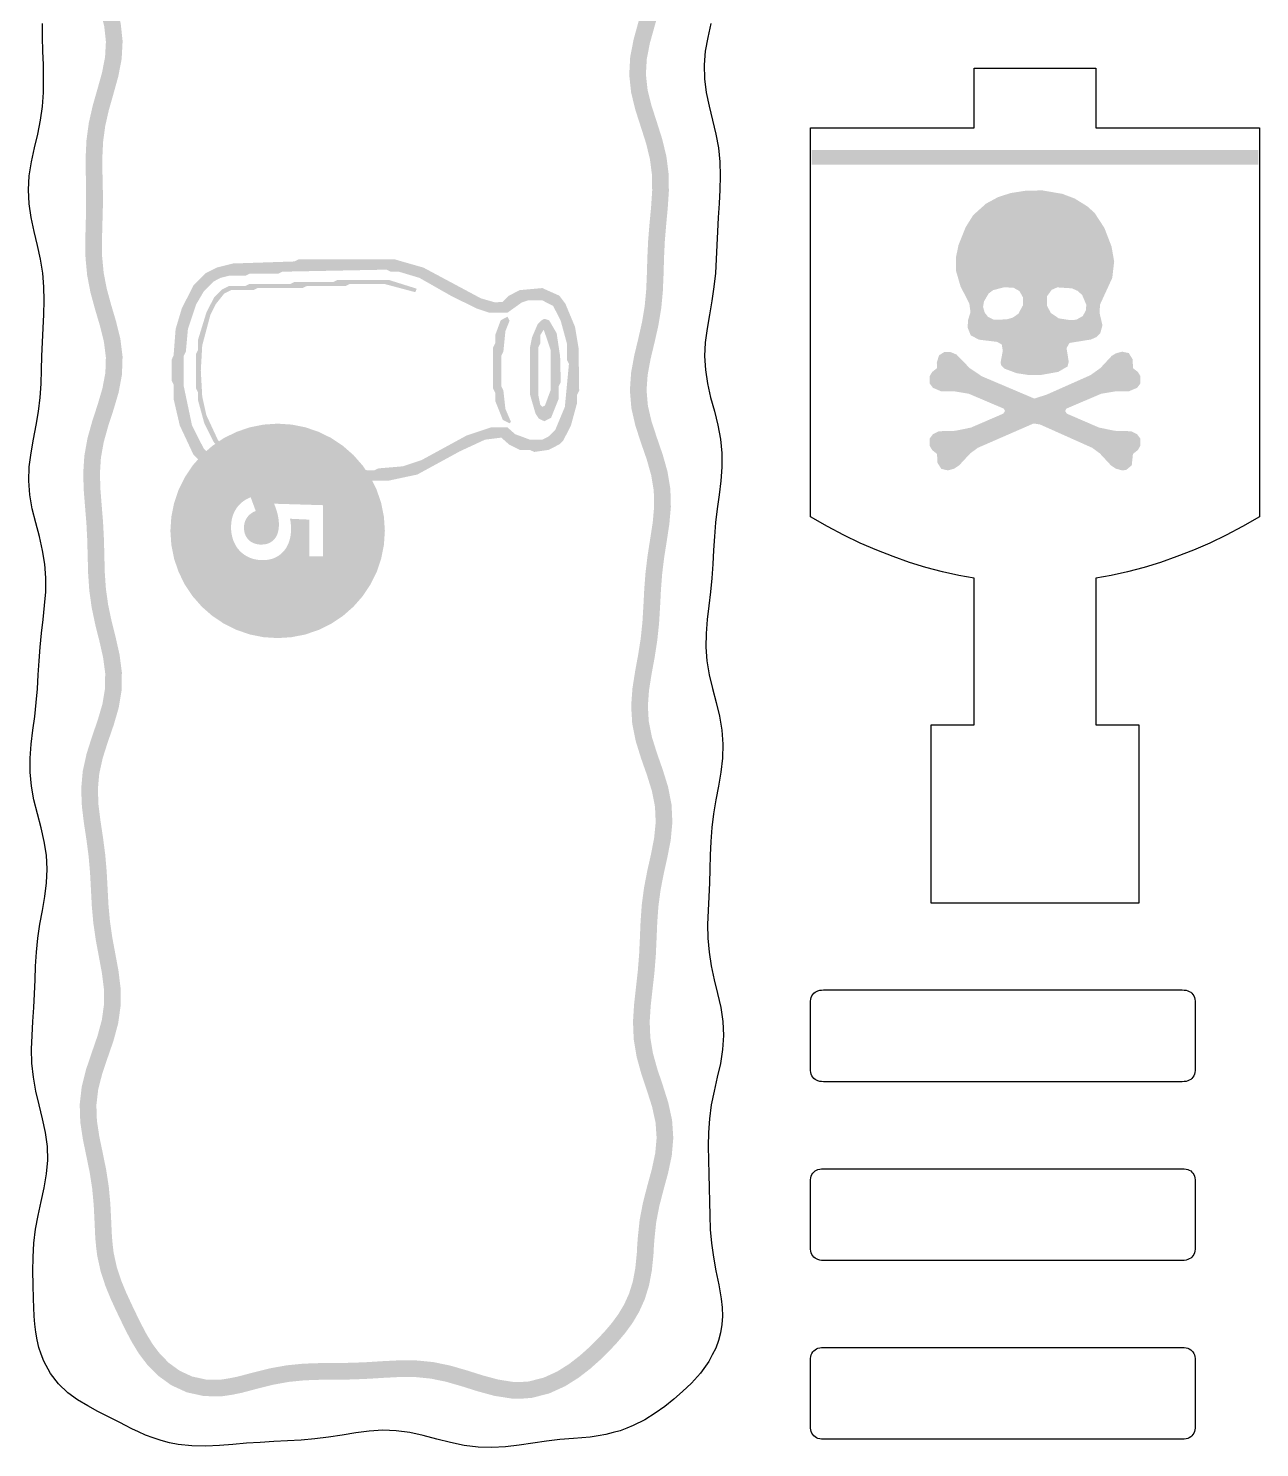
# Model space of a CAD drawing. Header units: millimetres. Extents: x 6 to 299, y 6 to 451.
# Drawn here: x 254.76 to 296.1, y 238.93 to 286.58 of the extents above; entities that cross this region are included whole.
import ezdxf

# ---------------------------------------------------------------- set-up
doc = ezdxf.new("R2010")
doc.units = ezdxf.units.MM
doc.layers.add('CUT', color=1, linetype='Continuous')
doc.layers.add('RASTER', color=7, linetype='Continuous')

msp = doc.modelspace()

# ---------------------------------------------------------------- hatches: boundary and pattern name
at = {"layer": 'RASTER'}
for points in [[(272.103, 329.957), (272.601, 329.849), (273.018, 329.656), (273.379, 329.394), (273.681, 329.087), (273.928, 328.757), (274.133, 328.42), (274.312, 328.081), (274.481, 327.738), (274.649, 327.386), (274.819, 327.016), (274.984, 326.616), (275.127, 326.178), (275.235, 325.689), (275.264, 325.435), (275.29, 325.167), (275.315, 324.615), (275.344, 324.051), (275.396, 323.479), (275.485, 322.906), (275.599, 322.341), (275.715, 321.79), (275.795, 321.256), (275.813, 320.735), (275.753, 320.217), (275.618, 319.688), (275.433, 319.141), (275.238, 318.575), (275.081, 317.991), (274.998, 317.396), (275.001, 316.801), (275.073, 316.219), (275.178, 315.653), (275.281, 315.101), (275.359, 314.556), (275.407, 314.011), (275.436, 313.458), (275.467, 312.895), (275.516, 312.327), (275.59, 311.761), (275.674, 311.204), (275.741, 310.661), (275.762, 310.133), (275.717, 309.611), (275.6, 309.084), (275.427, 308.541), (275.233, 307.98), (275.064, 307.4), (274.965, 306.805), (274.957, 306.205), (275.035, 305.615), (275.164, 305.042), (275.303, 304.486), (275.418, 303.942), (275.493, 303.404), (275.53, 302.862), (275.545, 302.31), (275.559, 301.749), (275.588, 301.184), (275.633, 300.622), (275.677, 300.071), (275.694, 299.533), (275.661, 299.005), (275.566, 298.476), (275.415, 297.937), (275.234, 297.381), (275.065, 296.806), (274.954, 296.213), (274.934, 295.611), (275.008, 295.015), (275.15, 294.436), (275.316, 293.874), (275.465, 293.33), (275.568, 292.795), (275.619, 292.263), (275.626, 291.722), (275.61, 291.17), (275.596, 290.608), (275.596, 290.044), (275.608, 289.485), (275.613, 288.936), (275.588, 288.399), (275.516, 287.866), (275.393, 287.327), (275.236, 286.776), (275.079, 286.207), (274.965, 285.619), (274.932, 285.019), (274.997, 284.42), (275.141, 283.835), (275.323, 283.268), (275.498, 282.72), (275.628, 282.187), (275.696, 281.66), (275.703, 281.13), (275.667, 280.587), (275.614, 280.031), (275.568, 279.467), (275.541, 278.902), (275.525, 278.343), (275.502, 277.795), (275.451, 277.254), (275.361, 276.714), (275.237, 276.166), (275.102, 275.603), (274.995, 275.022), (274.954, 274.427), (275.004, 273.828), (275.14, 273.238), (275.327, 272.666), (275.518, 272.114), (275.67, 271.579), (275.756, 271.056), (275.769, 270.534), (275.722, 270), (275.638, 269.452), (275.55, 268.89), (275.48, 268.321), (275.437, 267.754), (275.408, 267.194), (275.375, 266.644), (275.318, 266.099), (275.232, 265.552), (275.13, 264.994), (275.04, 264.421), (274.997, 263.833), (275.033, 263.237), (275.152, 262.646), (275.331, 262.07), (275.527, 261.512), (275.694, 260.974), (275.797, 260.451), (275.821, 259.934), (275.77, 259.409), (275.666, 258.868), (275.541, 258.311), (275.431, 257.741), (275.354, 257.167), (275.313, 256.596), (275.29, 256.035), (275.264, 255.483), (275.22, 254.934), (275.158, 254.381), (275.095, 253.816), (275.059, 253.237), (275.082, 252.648), (275.179, 252.058), (275.339, 251.478), (275.528, 250.916), (275.7, 250.373), (275.816, 249.847), (275.852, 249.332), (275.805, 248.814), (275.691, 248.28), (275.541, 247.728), (275.394, 247.16), (275.283, 246.582), (275.223, 246.012), (275.2, 245.724), (275.187, 245.456), (275.136, 244.955), (275.052, 244.506), (274.927, 244.103), (274.764, 243.743), (274.571, 243.419), (274.355, 243.123), (274.119, 242.845), (273.864, 242.572), (273.585, 242.297), (273.273, 242.018), (272.918, 241.742), (272.514, 241.487), (272.06, 241.28), (271.554, 241.152), (271.294, 241.135), (271.039, 241.137), (270.525, 241.218), (270.006, 241.359), (269.47, 241.528), (268.918, 241.687), (268.355, 241.803), (267.789, 241.859), (267.229, 241.863), (266.681, 241.836), (266.144, 241.802), (265.612, 241.78), (265.079, 241.773), (264.538, 241.769), (263.986, 241.75), (263.428, 241.694), (262.869, 241.593), (262.32, 241.457), (261.782, 241.314), (261.509, 241.259), (261.24, 241.217), (260.723, 241.217), (260.255, 241.32), (259.838, 241.513), (259.477, 241.775), (259.175, 242.082), (258.927, 242.411), (258.722, 242.749), (258.544, 243.088), (258.375, 243.431), (258.207, 243.782), (258.036, 244.153), (257.872, 244.553), (257.728, 244.991), (257.621, 245.48), (257.592, 245.734), (257.566, 246.002), (257.54, 246.554), (257.512, 247.118), (257.459, 247.69), (257.371, 248.263), (257.256, 248.828), (257.141, 249.379), (257.06, 249.913), (257.043, 250.433), (257.103, 250.952), (257.238, 251.481), (257.423, 252.028), (257.618, 252.594), (257.775, 253.178), (257.858, 253.773), (257.855, 254.367), (257.783, 254.95), (257.678, 255.516), (257.575, 256.068), (257.497, 256.613), (257.448, 257.158), (257.419, 257.711), (257.389, 258.273), (257.34, 258.842), (257.266, 259.408), (257.182, 259.965), (257.114, 260.508), (257.093, 261.036), (257.139, 261.558), (257.256, 262.085), (257.429, 262.628), (257.623, 263.189), (257.792, 263.769), (257.891, 264.364), (257.898, 264.964), (257.821, 265.554), (257.692, 266.127), (257.553, 266.683), (257.438, 267.227), (257.363, 267.765), (257.325, 268.307), (257.311, 268.859), (257.297, 269.42), (257.268, 269.985), (257.223, 270.547), (257.179, 271.098), (257.162, 271.636), (257.195, 272.164), (257.29, 272.693), (257.441, 273.232), (257.622, 273.788), (257.791, 274.363), (257.902, 274.956), (257.922, 275.557), (257.848, 276.154), (257.706, 276.733), (257.54, 277.295), (257.391, 277.839), (257.288, 278.373), (257.237, 278.906), (257.23, 279.447), (257.245, 279.999), (257.26, 280.561), (257.26, 281.125), (257.248, 281.684), (257.243, 282.233), (257.268, 282.77), (257.34, 283.303), (257.462, 283.842), (257.619, 284.393), (257.777, 284.962), (257.891, 285.55), (257.924, 286.15), (257.859, 286.749), (257.715, 287.334), (257.533, 287.901), (257.358, 288.449), (257.228, 288.982), (257.16, 289.509), (257.153, 290.039), (257.189, 290.582), (257.242, 291.138), (257.288, 291.702), (257.315, 292.267), (257.331, 292.826), (257.354, 293.374), (257.405, 293.915), (257.495, 294.455), (257.619, 295.003), (257.754, 295.566), (257.861, 296.147), (257.902, 296.742), (257.851, 297.341), (257.716, 297.931), (257.529, 298.503), (257.338, 299.055), (257.186, 299.59), (257.1, 300.113), (257.086, 300.635), (257.134, 301.168), (257.218, 301.717), (257.306, 302.279), (257.376, 302.848), (257.419, 303.415), (257.447, 303.975), (257.481, 304.525), (257.538, 305.07), (257.624, 305.617), (257.726, 306.175), (257.816, 306.748), (257.858, 307.336), (257.823, 307.931), (257.704, 308.523), (257.525, 309.099), (257.329, 309.657), (257.162, 310.195), (257.059, 310.718), (257.035, 311.235), (257.086, 311.76), (257.19, 312.3), (257.314, 312.858), (257.425, 313.428), (257.501, 314.002), (257.543, 314.573), (257.565, 315.134), (257.591, 315.686), (257.635, 316.235), (257.698, 316.788), (257.761, 317.353), (257.797, 317.932), (257.774, 318.521), (257.677, 319.111), (257.516, 319.69), (257.328, 320.253), (257.155, 320.796), (257.04, 321.322), (257.004, 321.837), (257.05, 322.355), (257.165, 322.889), (257.315, 323.441), (257.462, 324.009), (257.573, 324.587), (257.633, 325.157), (257.655, 325.445), (257.669, 325.713), (257.72, 326.214), (257.804, 326.663), (257.929, 327.066), (258.092, 327.426), (258.285, 327.75), (258.501, 328.045), (258.737, 328.324), (258.991, 328.597), (259.271, 328.872), (259.583, 329.151), (259.938, 329.427), (260.342, 329.682), (260.82, 329.899), (260.588, 330.409), (260.077, 330.176), (259.617, 329.886), (259.225, 329.582), (258.888, 329.281), (258.59, 328.988), (258.318, 328.696), (258.06, 328.392), (257.817, 328.058), (257.594, 327.684), (257.405, 327.263), (257.26, 326.797), (257.165, 326.294), (257.11, 325.76), (257.096, 325.481), (257.075, 325.211), (257.018, 324.669), (256.915, 324.132), (256.773, 323.585), (256.62, 323.021), (256.496, 322.439), (256.443, 321.842), (256.485, 321.242), (256.614, 320.651), (256.795, 320.079), (256.981, 319.526), (257.129, 318.99), (257.216, 318.464), (257.236, 317.938), (257.203, 317.402), (257.141, 316.851), (257.078, 316.289), (257.032, 315.722), (257.006, 315.158), (256.983, 314.604), (256.944, 314.059), (256.872, 313.518), (256.766, 312.972), (256.641, 312.414), (256.531, 311.84), (256.475, 311.249), (256.503, 310.65), (256.619, 310.058), (256.797, 309.481), (256.993, 308.923), (257.161, 308.383), (257.267, 307.859), (257.298, 307.339), (257.26, 306.812), (257.173, 306.269), (257.071, 305.711), (256.983, 305.143), (256.923, 304.572), (256.888, 304.007), (256.86, 303.451), (256.818, 302.903), (256.751, 302.356), (256.664, 301.803), (256.578, 301.236), (256.526, 300.653), (256.542, 300.06), (256.639, 299.467), (256.804, 298.887), (256.998, 298.324), (257.176, 297.78), (257.298, 297.254), (257.341, 296.738), (257.305, 296.217), (257.206, 295.683), (257.073, 295.13), (256.945, 294.563), (256.849, 293.987), (256.795, 293.412), (256.771, 292.845), (256.755, 292.288), (256.729, 291.738), (256.684, 291.187), (256.631, 290.627), (256.593, 290.054), (256.601, 289.469), (256.677, 288.88), (256.819, 288.298), (256.999, 287.73), (257.176, 287.181), (257.307, 286.651), (257.363, 286.135), (257.335, 285.619), (257.232, 285.091), (257.08, 284.545), (256.919, 283.981), (256.788, 283.403), (256.71, 282.821), (256.682, 282.243), (256.688, 281.676), (256.699, 281.119), (256.699, 280.568), (256.685, 280.014), (256.67, 279.451), (256.678, 278.876), (256.733, 278.293), (256.845, 277.712), (257.001, 277.141), (257.165, 276.587), (257.297, 276.051), (257.362, 275.532), (257.345, 275.018), (257.246, 274.495), (257.087, 273.954), (256.905, 273.395), (256.744, 272.818), (256.639, 272.232), (256.601, 271.645), (256.619, 271.067), (256.664, 270.502), (256.709, 269.949), (256.737, 269.398), (256.751, 268.844), (256.766, 268.28), (256.805, 267.707), (256.886, 267.13), (257.007, 266.557), (257.147, 265.998), (257.269, 265.456), (257.339, 264.93), (257.333, 264.414), (257.245, 263.894), (257.089, 263.359), (256.897, 262.804), (256.715, 262.231), (256.585, 261.643), (256.533, 261.049), (256.556, 260.462), (256.626, 259.889), (256.711, 259.33), (256.783, 258.781), (256.83, 258.234), (256.86, 257.681), (256.889, 257.118), (256.94, 256.548), (257.022, 255.977), (257.127, 255.414), (257.229, 254.864), (257.296, 254.331), (257.299, 253.81), (257.226, 253.29), (257.082, 252.758), (256.893, 252.209), (256.7, 251.64), (256.552, 251.054), (256.483, 250.457), (256.502, 249.862), (256.59, 249.28), (256.707, 248.715), (256.82, 248.165), (256.903, 247.622), (256.953, 247.079), (256.981, 246.527), (257.006, 245.966), (257.034, 245.674), (257.07, 245.378), (257.187, 244.844), (257.346, 244.36), (257.522, 243.93), (257.699, 243.545), (257.871, 243.186), (258.044, 242.833), (258.235, 242.472), (258.464, 242.096), (258.751, 241.715), (259.112, 241.349), (259.556, 241.028), (260.078, 240.788), (260.663, 240.66), (261.269, 240.657), (261.606, 240.707), (261.915, 240.77), (262.459, 240.914), (262.987, 241.045), (263.506, 241.139), (264.024, 241.191), (264.549, 241.209), (265.085, 241.212), (265.628, 241.22), (266.173, 241.243), (266.713, 241.276), (267.242, 241.303), (267.759, 241.3), (268.27, 241.249), (268.784, 241.143), (269.308, 240.992), (269.849, 240.821), (270.407, 240.67), (270.98, 240.58), (271.311, 240.575), (271.657, 240.601), (272.244, 240.75), (272.779, 240.993), (273.239, 241.283), (273.631, 241.587), (273.968, 241.888), (274.266, 242.181), (274.538, 242.473), (274.795, 242.777), (275.039, 243.111), (275.261, 243.485), (275.451, 243.906), (275.596, 244.372), (275.691, 244.875), (275.746, 245.409), (275.76, 245.688), (275.781, 245.958), (275.838, 246.5), (275.941, 247.037), (276.083, 247.584), (276.236, 248.148), (276.36, 248.73), (276.412, 249.327), (276.371, 249.927), (276.242, 250.517), (276.061, 251.09), (275.875, 251.643), (275.726, 252.179), (275.64, 252.704), (275.619, 253.231), (275.653, 253.767), (275.715, 254.318), (275.778, 254.88), (275.824, 255.447), (275.85, 256.01), (275.873, 256.565), (275.912, 257.11), (275.984, 257.651), (276.09, 258.197), (276.214, 258.755), (276.325, 259.329), (276.381, 259.92), (276.353, 260.519), (276.237, 261.111), (276.059, 261.688), (275.863, 262.246), (275.694, 262.785), (275.588, 263.31), (275.558, 263.83), (275.596, 264.357), (275.682, 264.9), (275.785, 265.458), (275.873, 266.026), (275.933, 266.597), (275.968, 267.162), (275.996, 267.718), (276.038, 268.266), (276.105, 268.813), (276.192, 269.366), (276.278, 269.933), (276.33, 270.516), (276.314, 271.109), (276.217, 271.702), (276.052, 272.282), (275.858, 272.845), (275.68, 273.389), (275.558, 273.915), (275.514, 274.431), (275.551, 274.951), (275.65, 275.486), (275.783, 276.039), (275.911, 276.606), (276.007, 277.182), (276.061, 277.757), (276.085, 278.324), (276.101, 278.881), (276.127, 279.431), (276.172, 279.982), (276.225, 280.542), (276.263, 281.115), (276.254, 281.7), (276.179, 282.289), (276.037, 282.871), (275.857, 283.439), (275.68, 283.988), (275.548, 284.518), (275.492, 285.034), (275.521, 285.55), (275.624, 286.078), (275.776, 286.624), (275.936, 287.188), (276.067, 287.766), (276.146, 288.348), (276.173, 288.926), (276.168, 289.493), (276.157, 290.05), (276.156, 290.601), (276.171, 291.155), (276.186, 291.718), (276.178, 292.293), (276.123, 292.875), (276.01, 293.457), (275.855, 294.028), (275.691, 294.582), (275.559, 295.118), (275.493, 295.637), (275.511, 296.151), (275.61, 296.674), (275.769, 297.215), (275.951, 297.774), (276.112, 298.35), (276.217, 298.937), (276.254, 299.524), (276.236, 300.102), (276.192, 300.667), (276.147, 301.22), (276.119, 301.77), (276.105, 302.325), (276.09, 302.889), (276.051, 303.462), (275.97, 304.039), (275.849, 304.612), (275.709, 305.171), (275.586, 305.713), (275.517, 306.239), (275.523, 306.755), (275.61, 307.275), (275.767, 307.81), (275.959, 308.365), (276.141, 308.938), (276.271, 309.526), (276.323, 310.119), (276.3, 310.707), (276.229, 311.28), (276.145, 311.839), (276.073, 312.388), (276.026, 312.935), (275.996, 313.488), (275.966, 314.05), (275.916, 314.621), (275.834, 315.192), (275.729, 315.755), (275.626, 316.305), (275.56, 316.838), (275.557, 317.359), (275.63, 317.879), (275.774, 318.411), (275.963, 318.96), (276.156, 319.529), (276.304, 320.115), (276.373, 320.712), (276.353, 321.307), (276.266, 321.889), (276.148, 322.454), (276.036, 323.004), (275.953, 323.547), (275.903, 324.09), (275.875, 324.642), (275.85, 325.202), (275.821, 325.495), (275.786, 325.791), (275.668, 326.325), (275.51, 326.809), (275.334, 327.239), (275.157, 327.624), (274.985, 327.983), (274.811, 328.335), (274.621, 328.697), (274.392, 329.073), (274.105, 329.454), (273.743, 329.82), (273.3, 330.14), (272.778, 330.381), (272.223, 330.504)], [(281.056, 282.5), (296.056, 282.5), (296.056, 282), (281.056, 282)]]:
    msp.add_hatch(color=7, dxfattribs=at).paths.add_polyline_path(points)
h = msp.add_hatch(color=7, dxfattribs=at)
h.paths.add_polyline_path([(288.246, 281.13), (288.802, 281.14), (289.474, 281.024), (289.885, 280.869), (290.31, 280.606), (290.556, 280.385), (290.886, 279.878), (291.125, 279.255), (291.213, 278.753), (291.149, 278.202), (290.739, 277.309), (290.721, 277.031), (290.82, 276.612), (290.746, 276.342), (290.623, 276.219), (290.436, 276.135), (289.715, 276.019), (289.614, 275.849), (289.688, 275.382), (289.646, 275.227), (289.333, 275.047), (288.728, 274.939), (288.359, 274.939), (287.933, 275.005), (287.522, 275.16), (287.424, 275.259), (287.399, 275.357), (287.473, 275.751), (287.441, 275.965), (287.284, 276.054), (286.671, 276.13), (286.398, 276.275), (286.292, 276.538), (286.309, 276.792), (286.39, 277.055), (286.351, 277.336), (286.053, 277.924), (285.898, 278.458), (285.898, 278.876), (285.987, 279.304), (286.226, 279.902), (286.481, 280.311), (286.91, 280.695), (287.308, 280.911), (287.734, 281.051)])
h.paths.add_polyline_path([(287.505, 277.884), (287.153, 277.793), (286.998, 277.678), (286.843, 277.414), (286.811, 277.23), (286.865, 277.038), (286.974, 276.9), (287.168, 276.799), (287.596, 276.809), (287.808, 276.868), (287.997, 276.999), (288.152, 277.286), (288.147, 277.557), (288.032, 277.761), (287.827, 277.877)], flags=0)
h.paths.add_polyline_path([(289.301, 277.884), (289.114, 277.801), (288.959, 277.587), (288.959, 277.262), (289.09, 277.023), (289.353, 276.844), (289.737, 276.785), (289.944, 276.799), (290.163, 276.925), (290.264, 277.119), (290.278, 277.301), (290.138, 277.629), (289.983, 277.769), (289.796, 277.852)], flags=0)
h.paths.add_polyline_path([(285.514, 275.717), (285.733, 275.709), (285.923, 275.628), (286.358, 275.178), (286.769, 274.9), (288.531, 274.152), (288.942, 274.282), (290.424, 274.941), (290.753, 275.178), (291.132, 275.586), (291.27, 275.67), (291.484, 275.726), (291.706, 275.677), (291.836, 275.463), (291.843, 275.175), (292.008, 275.045), (292.092, 274.907), (292.089, 274.654), (291.984, 274.513), (291.708, 274.395), (291.287, 274.398), (290.78, 274.314), (289.607, 273.814), (289.565, 273.733), (289.624, 273.645), (290.707, 273.177), (291.238, 273.069), (291.789, 273.054), (291.984, 272.953), (292.089, 272.813), (292.089, 272.562), (292.008, 272.422), (291.843, 272.291), (291.804, 271.912), (291.617, 271.755), (291.484, 271.74), (291.27, 271.797), (291.108, 271.905), (290.729, 272.313), (290.473, 272.5), (288.721, 273.283), (288.507, 273.315), (286.639, 272.5), (286.383, 272.313), (286.004, 271.905), (285.842, 271.797), (285.628, 271.74), (285.409, 271.792), (285.276, 272.003), (285.268, 272.291), (285.103, 272.422), (285.022, 272.562), (285.022, 272.813), (285.128, 272.953), (285.322, 273.054), (285.874, 273.069), (286.405, 273.177), (287.488, 273.645), (287.547, 273.733), (287.505, 273.814), (286.331, 274.314), (285.824, 274.398), (285.404, 274.395), (285.128, 274.513), (285.022, 274.654), (285.02, 274.907), (285.103, 275.045), (285.268, 275.175), (285.258, 275.357), (285.332, 275.603)])
h = msp.add_hatch(color=7, dxfattribs=at)
h.paths.add_polyline_path([(273.231, 275.846), (273.252, 274.422), (273.183, 274.284), (273.183, 274.009), (272.977, 273.253), (272.722, 272.751), (272.585, 272.613), (272.22, 272.427), (271.739, 272.359), (271.601, 272.427), (271.257, 272.427), (270.893, 272.613), (270.639, 272.84), (270.088, 272.771), (269.242, 272.379), (267.819, 271.602), (266.856, 271.396), (264.655, 271.396), (264.517, 271.465), (263.073, 271.465), (262.936, 271.533), (261.491, 271.533), (261.147, 271.602), (260.783, 271.788), (260.301, 272.269), (259.841, 273.253), (259.634, 274.147), (259.634, 274.628), (259.566, 274.766), (259.566, 275.454), (259.634, 275.591), (259.703, 276.485), (259.909, 277.173), (260.301, 277.95), (260.714, 278.363), (261.079, 278.548), (261.629, 278.686), (263.692, 278.755), (263.83, 278.824), (267.062, 278.824), (268.025, 278.548), (269.951, 277.517), (270.432, 277.379), (270.687, 277.4), (270.893, 277.606), (271.257, 277.792), (272.014, 277.861), (272.585, 277.606), (272.791, 277.331), (273.114, 276.554)])
h.paths.add_polyline_path([(272.908, 275.316), (272.839, 275.454), (272.839, 276.004), (272.633, 276.76), (272.379, 277.262), (272.014, 277.448), (271.533, 277.448), (271.326, 277.379), (270.845, 277.035), (270.226, 277.035), (269.813, 277.173), (268.94, 277.606), (267.887, 278.205), (267.2, 278.411), (266.925, 278.411), (266.787, 278.48), (263.279, 278.411), (263.142, 278.342), (262.179, 278.342), (262.042, 278.273), (261.491, 278.273), (261.216, 278.205), (260.989, 278.088), (260.645, 277.744), (260.391, 277.31), (260.116, 276.485), (260.047, 275.729), (259.978, 275.591), (259.978, 274.559), (260.253, 273.253), (260.645, 272.476), (260.989, 272.132), (261.216, 272.015), (261.423, 271.946), (262.729, 271.946), (262.867, 271.877), (263.967, 271.877), (264.105, 271.808), (266.374, 271.74), (266.512, 271.808), (267.337, 271.877), (267.956, 272.084), (269.469, 272.909), (270.295, 273.184), (270.845, 273.184), (271.099, 272.957), (271.601, 272.771), (272.014, 272.771), (272.241, 272.888), (272.447, 273.095), (272.771, 273.872)], flags=0)
h.paths.add_polyline_path([(272.612, 275.57), (272.633, 274.697), (272.564, 274.559), (272.564, 274.147), (272.31, 273.507), (272.083, 273.39), (271.897, 273.48), (271.787, 273.645), (271.601, 274.284), (271.601, 275.866), (271.67, 276.21), (271.856, 276.643), (271.993, 276.781), (272.083, 276.829), (272.241, 276.781), (272.495, 276.348)], flags=0)
h.paths.add_polyline_path([(272.289, 275.797), (272.062, 276.465), (271.945, 276.279), (271.945, 276.004), (271.876, 275.866), (271.876, 274.284), (271.945, 273.94), (272.014, 273.872), (272.103, 273.92), (272.289, 274.422)], flags=0)
h.paths.add_polyline_path([(270.962, 273.37), (270.914, 273.321), (270.687, 273.438), (270.432, 274.078), (270.432, 274.353), (270.363, 274.491), (270.363, 275.866), (270.432, 276.004), (270.432, 276.279), (270.618, 276.781), (270.845, 276.898), (270.914, 276.76), (270.776, 276.416), (270.707, 275.729), (270.639, 275.591), (270.639, 274.559), (270.707, 274.422), (270.776, 273.803)], flags=0)
h.paths.add_polyline_path([(267.798, 277.84), (267.75, 277.723), (266.718, 277.998), (265.549, 277.998), (265.412, 277.929), (264.105, 277.929), (263.967, 277.861), (262.454, 277.861), (262.317, 277.792), (261.56, 277.792), (261.333, 277.675), (261.058, 277.331), (260.872, 276.967), (260.597, 275.935), (260.549, 275.089), (260.597, 274.216), (260.735, 273.597), (261.127, 272.751), (261.333, 272.544), (261.629, 272.427), (262.454, 272.427), (262.709, 272.31), (261.56, 272.29), (261.196, 272.476), (260.989, 272.682), (260.666, 273.321), (260.46, 274.078), (260.46, 274.353), (260.391, 274.491), (260.391, 275.66), (260.46, 275.797), (260.46, 276.141), (260.735, 277.035), (260.989, 277.537), (261.264, 277.813), (261.491, 277.929), (262.042, 277.929), (262.179, 277.998), (263.555, 277.998), (263.692, 278.067), (264.999, 278.067), (265.136, 278.136), (266.856, 278.136)], flags=0)
h.paths.add_polyline_path([(263.534, 272.269), (263.486, 272.221), (262.867, 272.221), (262.798, 272.29), (262.867, 272.359), (263.004, 272.359), (263.142, 272.29)], flags=0)
h = msp.add_hatch(color=7, dxfattribs=at)
h.paths.add_polyline_path([(266.728, 269.709), (266.697, 269.239), (266.605, 268.778), (266.454, 268.332), (266.245, 267.909), (265.984, 267.518), (265.673, 267.164), (265.319, 266.853), (264.928, 266.592), (264.506, 266.384), (264.06, 266.232), (263.598, 266.14), (263.128, 266.11), (262.658, 266.14), (262.196, 266.232), (261.751, 266.384), (261.328, 266.592), (260.937, 266.853), (260.583, 267.164), (260.272, 267.518), (260.011, 267.909), (259.802, 268.332), (259.651, 268.778), (259.559, 269.239), (259.528, 269.709), (259.559, 270.179), (259.651, 270.641), (259.802, 271.087), (260.011, 271.509), (260.272, 271.901), (260.583, 272.255), (260.937, 272.565), (261.328, 272.827), (261.751, 273.035), (262.196, 273.186), (262.658, 273.278), (263.128, 273.309), (263.598, 273.278), (264.06, 273.186), (264.506, 273.035), (264.928, 272.827), (265.319, 272.565), (265.673, 272.255), (265.984, 271.901), (266.245, 271.509), (266.454, 271.087), (266.605, 270.641), (266.697, 270.179)])
h.paths.add_polyline_path([(264.19, 268.86), (264.649, 268.86), (264.649, 270.572), (263.005, 270.622), (263.013, 270.605), (263.022, 270.587), (263.03, 270.569), (263.038, 270.55), (263.046, 270.53), (263.053, 270.51), (263.061, 270.489), (263.069, 270.467), (263.076, 270.446), (263.083, 270.424), (263.09, 270.402), (263.097, 270.379), (263.103, 270.357), (263.11, 270.334), (263.116, 270.312), (263.122, 270.289), (263.127, 270.266), (263.133, 270.243), (263.138, 270.22), (263.142, 270.197), (263.147, 270.173), (263.151, 270.15), (263.154, 270.126), (263.158, 270.102), (263.161, 270.078), (263.163, 270.055), (263.166, 270.032), (263.167, 270.009), (263.169, 269.987), (263.17, 269.965), (263.17, 269.943), (263.171, 269.922), (263.17, 269.891), (263.169, 269.86), (263.167, 269.83), (263.164, 269.8), (263.16, 269.769), (263.155, 269.739), (263.149, 269.709), (263.143, 269.68), (263.135, 269.65), (263.126, 269.622), (263.116, 269.594), (263.105, 269.566), (263.092, 269.54), (263.078, 269.514), (263.062, 269.489), (263.045, 269.465), (263.027, 269.442), (263.007, 269.42), (262.986, 269.398), (262.964, 269.378), (262.94, 269.36), (262.915, 269.342), (262.888, 269.325), (262.86, 269.31), (262.831, 269.296), (262.799, 269.284), (262.766, 269.274), (262.731, 269.265), (262.694, 269.259), (262.655, 269.254), (262.614, 269.251), (262.572, 269.251), (262.538, 269.251), (262.505, 269.253), (262.474, 269.257), (262.443, 269.262), (262.413, 269.268), (262.383, 269.276), (262.355, 269.285), (262.327, 269.295), (262.301, 269.307), (262.276, 269.319), (262.251, 269.333), (262.228, 269.348), (262.206, 269.363), (262.185, 269.38), (262.165, 269.398), (262.147, 269.416), (262.129, 269.436), (262.113, 269.456), (262.098, 269.477), (262.083, 269.499), (262.07, 269.522), (262.058, 269.545), (262.047, 269.569), (262.036, 269.595), (262.027, 269.62), (262.02, 269.646), (262.013, 269.673), (262.008, 269.7), (262.004, 269.727), (262.001, 269.755), (261.999, 269.783), (261.998, 269.811), (262, 269.861), (262.005, 269.91), (262.013, 269.956), (262.025, 270.001), (262.041, 270.044), (262.059, 270.086), (262.081, 270.126), (262.107, 270.164), (262.135, 270.2), (262.165, 270.233), (262.198, 270.263), (262.232, 270.291), (262.269, 270.316), (262.308, 270.339), (262.35, 270.359), (262.393, 270.376), (262.223, 270.839), (262.149, 270.807), (262.079, 270.771), (262.012, 270.73), (261.95, 270.685), (261.892, 270.636), (261.837, 270.582), (261.787, 270.524), (261.741, 270.461), (261.7, 270.394), (261.664, 270.324), (261.634, 270.25), (261.609, 270.172), (261.59, 270.091), (261.576, 270.006), (261.568, 269.917), (261.565, 269.824), (261.566, 269.768), (261.569, 269.713), (261.575, 269.659), (261.583, 269.605), (261.593, 269.553), (261.606, 269.501), (261.62, 269.45), (261.637, 269.399), (261.656, 269.35), (261.677, 269.303), (261.7, 269.257), (261.725, 269.212), (261.752, 269.17), (261.781, 269.128), (261.812, 269.089), (261.845, 269.051), (261.88, 269.015), (261.917, 268.98), (261.956, 268.948), (261.997, 268.918), (262.039, 268.889), (262.084, 268.863), (262.13, 268.838), (262.179, 268.815), (262.229, 268.795), (262.281, 268.777), (262.334, 268.762), (262.39, 268.75), (262.446, 268.74), (262.505, 268.734), (262.565, 268.729), (262.627, 268.728), (262.683, 268.729), (262.738, 268.733), (262.791, 268.739), (262.843, 268.748), (262.893, 268.759), (262.941, 268.772), (262.988, 268.788), (263.033, 268.807), (263.076, 268.827), (263.117, 268.85), (263.157, 268.874), (263.195, 268.901), (263.231, 268.929), (263.266, 268.959), (263.299, 268.991), (263.33, 269.025), (263.359, 269.061), (263.387, 269.099), (263.413, 269.137), (263.437, 269.178), (263.459, 269.22), (263.479, 269.263), (263.498, 269.308), (263.515, 269.355), (263.53, 269.402), (263.542, 269.451), (263.553, 269.501), (263.562, 269.552), (263.569, 269.603), (263.574, 269.656), (263.577, 269.71), (263.578, 269.764), (263.578, 269.785), (263.578, 269.806), (263.577, 269.828), (263.576, 269.85), (263.575, 269.873), (263.574, 269.896), (263.572, 269.92), (263.57, 269.945), (263.567, 269.97), (263.565, 269.993), (263.562, 270.016), (263.558, 270.038), (263.554, 270.059), (263.55, 270.079), (263.545, 270.099), (263.54, 270.117), (264.19, 270.087), (264.19, 268.86)], flags=0)

# ---------------------------------------------------------------- linework, layer by layer
at = {"layer": 'CUT'}
msp.add_lwpolyline([(277.667, 286.739), (277.566, 286.275), (277.486, 285.812), (277.446, 285.351), (277.457, 284.889), (277.518, 284.428), (277.616, 283.964), (277.731, 283.499), (277.841, 283.033), (277.926, 282.565), (277.976, 282.096), (277.989, 281.628), (277.975, 281.161), (277.946, 280.695), (277.916, 280.23), (277.891, 279.765), (277.873, 279.299), (277.854, 278.834), (277.825, 278.367), (277.777, 277.9), (277.709, 277.433), (277.628, 276.967), (277.548, 276.502), (277.487, 276.039), (277.464, 275.578), (277.488, 275.116), (277.559, 274.654), (277.666, 274.191), (277.79, 273.726), (277.906, 273.259), (277.994, 272.791), (278.039, 272.322), (278.039, 271.853), (278.003, 271.385), (277.947, 270.918), (277.885, 270.453), (277.832, 269.988), (277.792, 269.524), (277.763, 269.059), (277.736, 268.594), (277.703, 268.127), (277.659, 267.661), (277.605, 267.195), (277.552, 266.73), (277.514, 266.267), (277.507, 265.805), (277.54, 265.343), (277.616, 264.88), (277.725, 264.417), (277.848, 263.952), (277.962, 263.485), (278.044, 263.016), (278.08, 262.546), (278.066, 262.077), (278.009, 261.609), (277.927, 261.142), (277.839, 260.677), (277.762, 260.213), (277.706, 259.749), (277.672, 259.285), (277.653, 258.821), (277.64, 258.355), (277.624, 257.889), (277.602, 257.424), (277.579, 256.959), (277.564, 256.494), (277.572, 256.031), (277.611, 255.569), (277.684, 255.106), (277.786, 254.642), (277.899, 254.177), (278.002, 253.709), (278.073, 253.241), (278.096, 252.771), (278.066, 252.301), (277.992, 251.833), (277.889, 251.366), (277.781, 250.901), (277.688, 250.437), (277.622, 249.974), (277.589, 249.512), (277.582, 249.048), (277.593, 248.584), (277.608, 248.118), (277.619, 247.652), (277.626, 247.187), (277.634, 246.722), (277.652, 246.258), (277.692, 245.794), (277.756, 245.331), (277.842, 244.867), (277.937, 244.401), (278.022, 243.931), (278.05, 243.639), (278.063, 243.341), (278.04, 243.061), (277.999, 242.782), (277.924, 242.524), (277.836, 242.271), (277.722, 242.043), (277.6, 241.818), (277.322, 241.432), (277.026, 241.1), (276.726, 240.812), (276.426, 240.555), (276.123, 240.316), (275.804, 240.088), (275.455, 239.87), (275.064, 239.669), (274.851, 239.585), (274.632, 239.501), (274.392, 239.435), (274.151, 239.372), (273.889, 239.329), (273.626, 239.287), (273.344, 239.263), (273.063, 239.237), (272.606, 239.2), (272.15, 239.149), (271.693, 239.084), (271.235, 239.016), (270.776, 238.96), (270.316, 238.932), (269.855, 238.945), (269.394, 239.003), (268.934, 239.1), (268.476, 239.219), (268.019, 239.339), (267.564, 239.438), (267.111, 239.498), (266.657, 239.513), (266.203, 239.486), (265.748, 239.427), (265.291, 239.353), (264.833, 239.282), (264.374, 239.224), (263.915, 239.183), (263.457, 239.156), (263, 239.134), (262.543, 239.109), (262.086, 239.076), (261.629, 239.037), (261.171, 239.002), (260.712, 238.982), (260.251, 238.992), (259.788, 239.039), (259.501, 239.097), (259.215, 239.166), (258.952, 239.259), (258.695, 239.354), (258.462, 239.463), (258.233, 239.566), (258.026, 239.676), (257.827, 239.773), (257.447, 239.968), (257.094, 240.149), (256.751, 240.331), (256.413, 240.533), (256.084, 240.774), (255.775, 241.068), (255.501, 241.422), (255.278, 241.832), (255.192, 242.065), (255.113, 242.298), (255.058, 242.552), (255.007, 242.806), (254.978, 243.078), (254.95, 243.35), (254.94, 243.639), (254.929, 243.925), (254.921, 244.393), (254.914, 244.859), (254.919, 245.326), (254.946, 245.793), (255.002, 246.261), (255.088, 246.729), (255.19, 247.195), (255.292, 247.659), (255.371, 248.122), (255.41, 248.584), (255.398, 249.045), (255.336, 249.506), (255.238, 249.97), (255.122, 250.435), (255.013, 250.901), (254.928, 251.369), (254.879, 251.838), (254.867, 252.306), (254.882, 252.773), (254.91, 253.239), (254.941, 253.705), (254.965, 254.169), (254.983, 254.635), (255.002, 255.101), (255.032, 255.567), (255.08, 256.034), (255.148, 256.501), (255.229, 256.967), (255.309, 257.432), (255.369, 257.895), (255.392, 258.356), (255.367, 258.818), (255.295, 259.28), (255.187, 259.743), (255.063, 260.208), (254.947, 260.675), (254.861, 261.144), (254.817, 261.613), (254.817, 262.082), (254.853, 262.549), (254.91, 263.016), (254.972, 263.481), (255.025, 263.946), (255.064, 264.41), (255.094, 264.875), (255.12, 265.341), (255.153, 265.807), (255.198, 266.273), (255.251, 266.739), (255.304, 267.204), (255.342, 267.667), (255.349, 268.129), (255.314, 268.591), (255.238, 269.054), (255.129, 269.517), (255.005, 269.983), (254.892, 270.45), (254.81, 270.918), (254.775, 271.388), (254.791, 271.857), (254.848, 272.325), (254.931, 272.792), (255.019, 273.257), (255.095, 273.722), (255.151, 274.185), (255.185, 274.649), (255.203, 275.114), (255.216, 275.579), (255.232, 276.045), (255.254, 276.51), (255.277, 276.976), (255.292, 277.44), (255.284, 277.903), (255.244, 278.365), (255.17, 278.828), (255.068, 279.292), (254.955, 279.758), (254.852, 280.225), (254.782, 280.693), (254.76, 281.163), (254.79, 281.633), (254.866, 282.101), (254.968, 282.568), (255.076, 283.033), (255.17, 283.497), (255.235, 283.96), (255.268, 284.423), (255.273, 284.886), (255.263, 285.351), (255.248, 285.816), (255.236, 286.282), (255.23, 286.747)], dxfattribs=at)
for points in [[(286.516, 285.24), (290.596, 285.24), (290.596, 283.24), (296.096, 283.24), (296.096, 270.177), (295.525, 269.854), (294.974, 269.566), (294.422, 269.302), (293.871, 269.062), (293.32, 268.845), (292.768, 268.652), (292.217, 268.483), (291.665, 268.337), (291.114, 268.215), (290.596, 268.123), (290.596, 263.196), (292.046, 263.196), (292.046, 257.216), (285.066, 257.216), (285.066, 263.196), (286.516, 263.196), (286.516, 268.123), (285.998, 268.215), (285.446, 268.337), (284.895, 268.483), (284.343, 268.652), (283.792, 268.845), (283.241, 269.062), (282.689, 269.302), (282.138, 269.566), (281.587, 269.854), (281.016, 270.177), (281.016, 283.24), (286.516, 283.24)], [(281.016, 253.857), (281.019, 253.924), (281.028, 253.987), (281.043, 254.044), (281.064, 254.097), (281.093, 254.144), (281.127, 254.185), (281.169, 254.22), (281.216, 254.248), (281.268, 254.269), (281.326, 254.285), (281.388, 254.294), (281.455, 254.296), (293.497, 254.296), (293.563, 254.294), (293.626, 254.285), (293.684, 254.269), (293.736, 254.248), (293.783, 254.22), (293.824, 254.185), (293.859, 254.144), (293.887, 254.097), (293.909, 254.044), (293.924, 253.987), (293.933, 253.924), (293.936, 253.857), (293.936, 251.656), (293.933, 251.589), (293.924, 251.526), (293.909, 251.469), (293.887, 251.416), (293.859, 251.369), (293.824, 251.328), (293.783, 251.293), (293.736, 251.265), (293.684, 251.243), (293.626, 251.228), (293.563, 251.219), (293.497, 251.216), (281.455, 251.216), (281.388, 251.219), (281.326, 251.228), (281.268, 251.243), (281.216, 251.265), (281.169, 251.293), (281.127, 251.328), (281.093, 251.369), (281.064, 251.416), (281.043, 251.469), (281.028, 251.526), (281.019, 251.589), (281.016, 251.656)], [(281.016, 247.857), (281.019, 247.924), (281.028, 247.987), (281.043, 248.044), (281.064, 248.097), (281.093, 248.144), (281.127, 248.185), (281.169, 248.22), (281.216, 248.248), (281.268, 248.269), (281.326, 248.285), (281.388, 248.294), (281.455, 248.296), (293.497, 248.296), (293.563, 248.294), (293.626, 248.285), (293.684, 248.269), (293.736, 248.248), (293.783, 248.22), (293.824, 248.185), (293.859, 248.144), (293.887, 248.097), (293.909, 248.044), (293.924, 247.987), (293.933, 247.924), (293.936, 247.857), (293.936, 245.656), (293.933, 245.589), (293.924, 245.526), (293.909, 245.469), (293.887, 245.416), (293.859, 245.369), (293.824, 245.328), (293.783, 245.293), (293.736, 245.265), (293.684, 245.243), (293.626, 245.228), (293.563, 245.219), (293.497, 245.216), (281.455, 245.216), (281.388, 245.219), (281.326, 245.228), (281.268, 245.243), (281.216, 245.265), (281.169, 245.293), (281.127, 245.328), (281.093, 245.369), (281.064, 245.416), (281.043, 245.469), (281.028, 245.526), (281.019, 245.589), (281.016, 245.656)], [(281.016, 241.857), (281.019, 241.924), (281.028, 241.987), (281.043, 242.044), (281.064, 242.097), (281.093, 242.144), (281.127, 242.185), (281.169, 242.22), (281.216, 242.248), (281.268, 242.269), (281.326, 242.285), (281.388, 242.294), (281.455, 242.296), (293.497, 242.296), (293.563, 242.294), (293.626, 242.285), (293.684, 242.269), (293.736, 242.248), (293.783, 242.22), (293.824, 242.185), (293.859, 242.144), (293.887, 242.097), (293.909, 242.044), (293.924, 241.987), (293.933, 241.924), (293.936, 241.857), (293.936, 239.656), (293.933, 239.589), (293.924, 239.526), (293.909, 239.469), (293.887, 239.416), (293.859, 239.369), (293.824, 239.328), (293.783, 239.293), (293.736, 239.265), (293.684, 239.243), (293.626, 239.228), (293.563, 239.219), (293.497, 239.216), (281.455, 239.216), (281.388, 239.219), (281.326, 239.228), (281.268, 239.243), (281.216, 239.265), (281.169, 239.293), (281.127, 239.328), (281.093, 239.369), (281.064, 239.416), (281.043, 239.469), (281.028, 239.526), (281.019, 239.589), (281.016, 239.656)]]:
    msp.add_lwpolyline(points, close=True, dxfattribs=at)

doc.saveas('drawing.dxf')
